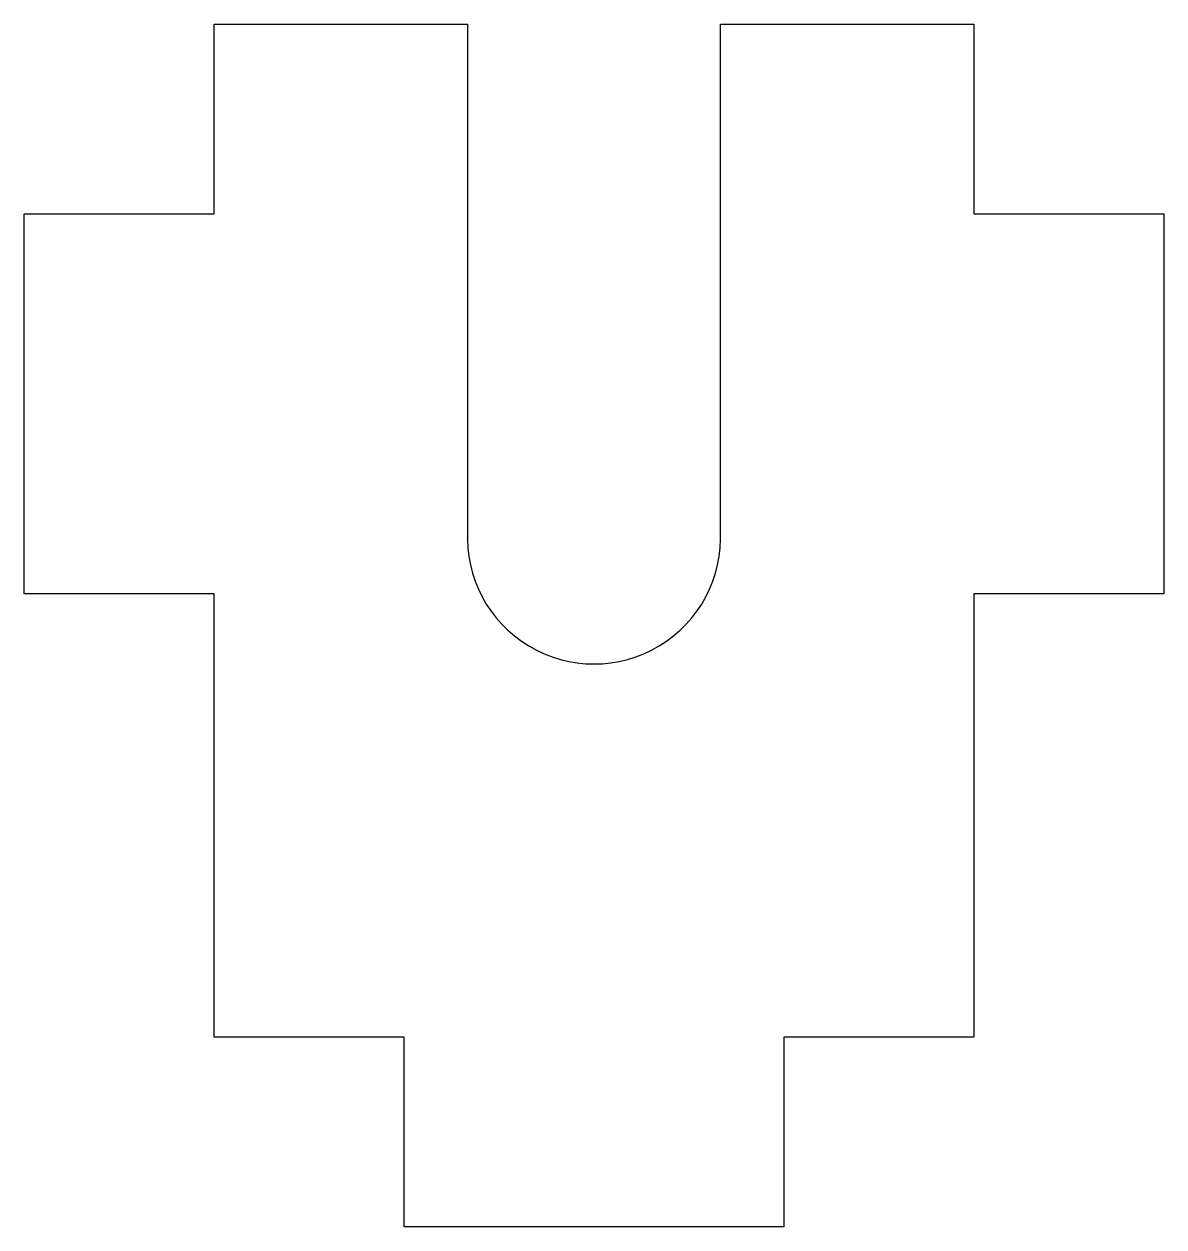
# Model space of a CAD drawing. Header units: millimetres. Extents: x -13 to 5, y 16.5 to 35.5.
import ezdxf

# ---------------------------------------------------------------- set-up
doc = ezdxf.new("R2010")
doc.units = ezdxf.units.MM
doc.layers.get('0').update_dxf_attribs({"linetype": 'CONTINUOUS'})

msp = doc.modelspace()

# ---------------------------------------------------------------- linework, layer by layer
msp.add_lwpolyline([(2, 32.5), (5, 32.5), (5, 26.5), (2, 26.5), (2, 19.5), (-1, 19.5), (-1, 16.5), (-7, 16.5), (-7, 19.5), (-10, 19.5), (-10, 26.5), (-13, 26.5), (-13, 32.5), (-10, 32.5), (-10, 35.5), (-6, 35.5), (-6, 27.5), (-5.997, 27.5, 1.055595), (-2.003, 27.5), (-2, 27.5), (-2, 35.5), (2, 35.5)], format="xyb", close=True)

doc.saveas('drawing.dxf')
